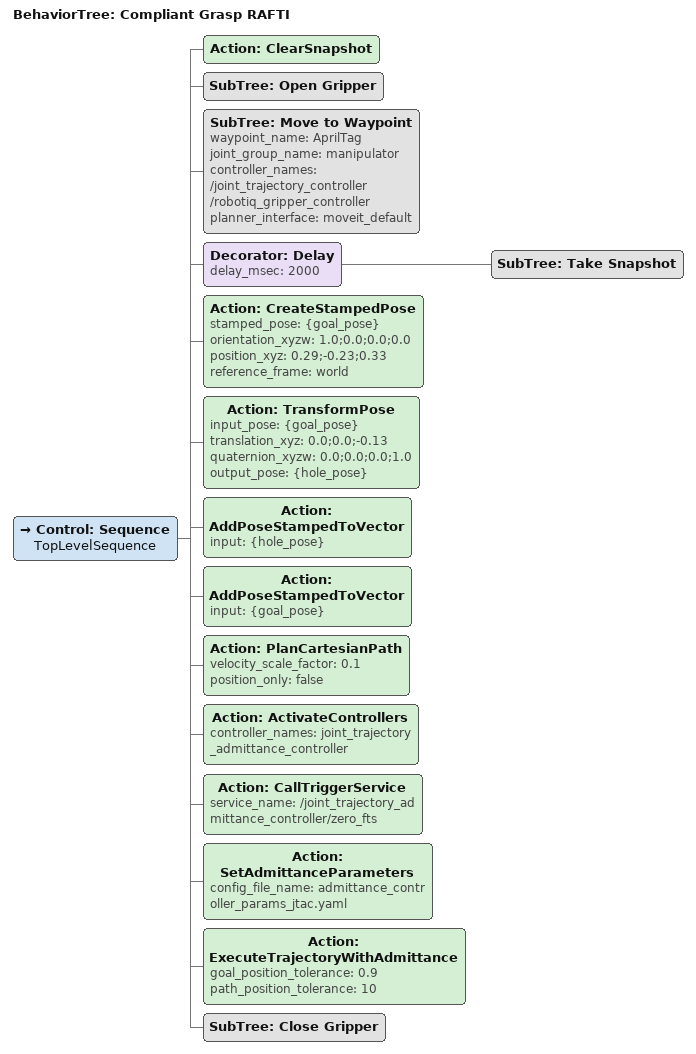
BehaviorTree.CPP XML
<?xml version='1.0' encoding='UTF-8'?>
<root BTCPP_format="4" main_tree_to_execute="Compliant Grasp RAFTI">
  <BehaviorTree ID="Compliant Grasp RAFTI" _description="Grasp RAFTI with admittance." _hardcoded="false">
    <Control ID="Sequence" name="TopLevelSequence">
      <Action ID="ClearSnapshot"/>
      <SubTree ID="Open Gripper"/>
      <SubTree ID="Move to Waypoint" waypoint_name="AprilTag" joint_group_name="manipulator" controller_names="/joint_trajectory_controller /robotiq_gripper_controller" planner_interface="moveit_default"/>
      <Decorator ID="Delay" delay_msec="2000">
        <SubTree ID="Take Snapshot"/>
      </Decorator>
      <Action ID="CreateStampedPose" stamped_pose="{goal_pose}" orientation_xyzw="1.0;0.0;0.0;0.0" position_xyz="0.29;-0.23;0.33" reference_frame="world"/>
      <Action ID="TransformPose" input_pose="{goal_pose}" translation_xyz="0.0;0.0;-0.13" quaternion_xyzw="0.0;0.0;0.0;1.0" output_pose="{hole_pose}"/>
      <Action ID="AddPoseStampedToVector" input="{hole_pose}"/>
      <Action ID="AddPoseStampedToVector" input="{goal_pose}"/>
      <Action ID="PlanCartesianPath" velocity_scale_factor="0.1" position_only="false"/>
      <Action ID="ActivateControllers" controller_names="joint_trajectory_admittance_controller"/>
      <Action ID="CallTriggerService" service_name="/joint_trajectory_admittance_controller/zero_fts"/>
      <Action ID="SetAdmittanceParameters" config_file_name="admittance_controller_params_jtac.yaml"/>
      <Action ID="ExecuteTrajectoryWithAdmittance" goal_position_tolerance="0.9" path_position_tolerance="10"/>
      <SubTree ID="Close Gripper"/>
    </Control>
  </BehaviorTree>
</root>
